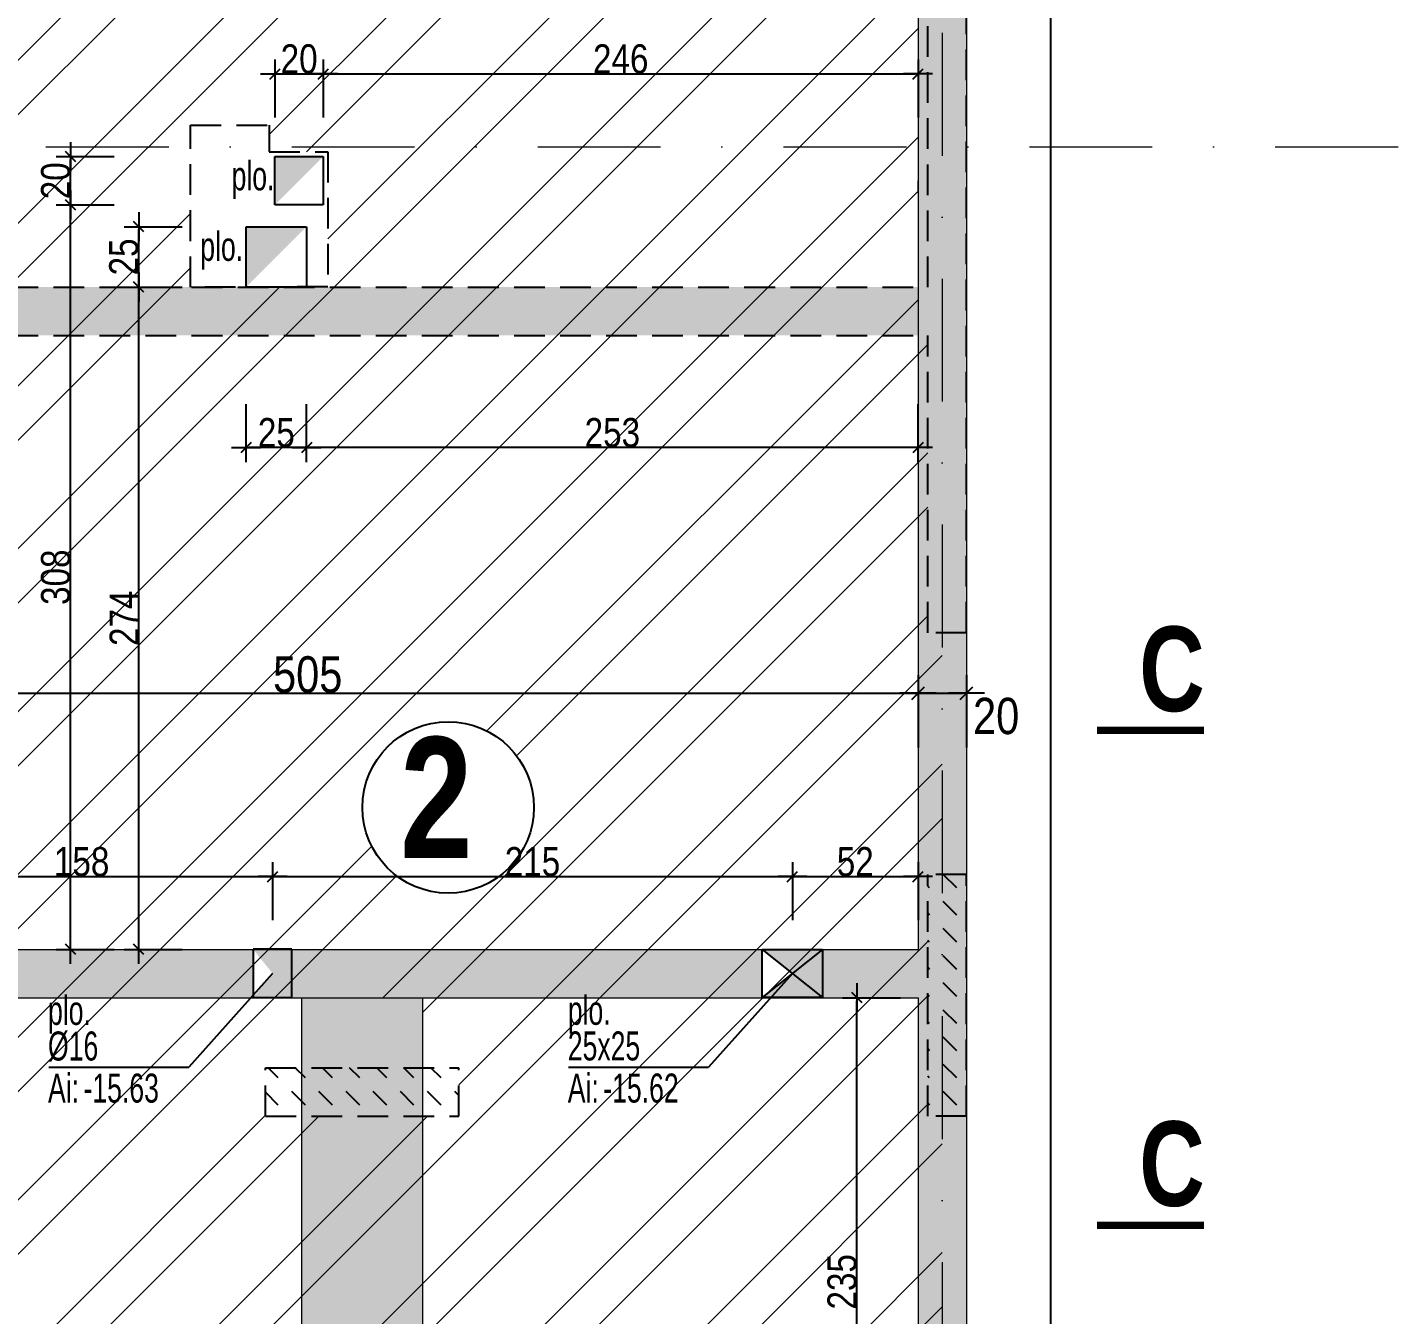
# Model space of a CAD drawing. Header units: centimetres. Extents: x 10803 to 23268, y -4986 to -786.
# Drawn here: x 18045 to 18609, y -3343 to -2810 of the extents above; entities that cross this region are included whole.
import ezdxf
from ezdxf.enums import TextEntityAlignment as Align

# ---------------------------------------------------------------- set-up
doc = ezdxf.new("R2010")
doc.units = ezdxf.units.CM
doc.header["$PDMODE"] = 1
doc.header["$PDSIZE"] = -2
doc.linetypes.add('CACHEX2', pattern=[19.05, 12.7, -6.35])
doc.linetypes.add('TIRETPTX2', pattern=[50.8, 25.4, -12.7, 0, -12.7])
for name, color, linetype in [('01_cote_gen', 4, 'Continuous'), ('01_linteaux', 2, 'Continuous'), ('01_murs_sup', 2, 'CACHEX2'), ('01_poch_BN', 9, 'Continuous'), ('01_poch_murs', 253, 'Continuous'), ('01_resv', 32, 'Continuous'), ('01_texte', 230, 'Continuous'), ('AA_COTES', 2, 'Continuous')]:
    doc.layers.add(name, color=color, linetype=linetype)
doc.layers.add('01_murs_coup', color=5, linetype='Continuous', lineweight=60)
doc.layers.add('01_tram_axes', color=2, linetype='TIRETPTX2', lineweight=9)
doc.styles.add('ARIAL NA', font='ARIALN.TTF')
doc.styles.add('impact', font='impact.ttf')
doc.styles.add('STYLE2', font='ARIALN.TTF')
doc.dimstyles.new('JB50', dxfattribs={"dimscale": 0.1, "dimtxt": 150, "dimasz": 15, "dimexe": 0.1, "dimexo": 0.1, "dimgap": 0.09, "dimtad": 1, "dimdec": 1, "dimdsep": 46, "dimtxsty": 'STYLE2', "dimblk1": 'BOND_G', "dimblk2": 'BOND_D', "dimsah": 1, "dimcen": 1.5, "dimdle": 0.01, "dimse1": 1, "dimse2": 1, "dimclrd": 4, "dimclre": 2, "dimclrt": 6, "dimazin": 2, "dimtfac": 2.333333, "dimtdec": 1, "dimtix": 1, "dimtmove": 2, "dimatfit": 3, "dimldrblk": 'BOND_G', "dimfxl": 1, "dimtolj": 1, "dimtzin": 0, "dimarcsym": 0})
doc.dimstyles.new('JB50res', dxfattribs={"dimscale": 0.1, "dimtxt": 120, "dimasz": 12, "dimexe": 0.1, "dimexo": 0.1, "dimgap": 0.09, "dimtad": 1, "dimdec": 1, "dimdsep": 46, "dimtxsty": 'STYLE2', "dimblk1": 'BOND_G', "dimblk2": 'BOND_D', "dimsah": 1, "dimcen": 1.5, "dimdle": 0.01, "dimse1": 1, "dimse2": 1, "dimclrd": 4, "dimclre": 2, "dimclrt": 6, "dimazin": 2, "dimtfac": 2.333333, "dimtdec": 1, "dimtix": 1, "dimtmove": 2, "dimatfit": 3, "dimldrblk": 'BOND_G', "dimfxl": 1, "dimtolj": 1, "dimtzin": 0, "dimarcsym": 0})
pattern_1 = [(135, (-5244.812, -7128.725), (-11.2253202, 9e-16), [7.9375, -7.9375])]

# ---------------------------------------------------------------- blocks, each defined once
blk = doc.blocks.new('BOND_G')
at = {"layer": 'AA_COTES', "color": 0}
for p, q in [((0, -5), (0, 15)), ((5, 0), (-5, 0)), ((1.77, 1.77), (-1.77, -1.77))]:
    blk.add_line(p, q, dxfattribs=at)
blk = doc.blocks.new('BOND_D')
at = {"layer": 'AA_COTES', "color": 0}
for p, q in [((0, 5), (0, -15)), ((5, 0), (-5, 0)), ((-1.77, -1.77), (1.77, 1.77))]:
    blk.add_line(p, q, dxfattribs=at)
blk = doc.blocks.new('*D1413')
at = {"layer": '01_cote_gen', "color": 4, "lineweight": -2, "transparency": 16777216}
blk.add_line((18644.2, -2713.11), (18644.2, -2858.11), dxfattribs=at)
at = {"layer": 'Defpoints', "color": 0, "lineweight": 0, "transparency": 16777216}
for p in [(18595.64, -2711.61), (18595.64, -2859.61), (18644.2, -2859.61)]:
    blk.add_point(p, dxfattribs=at)
at = {"layer": '01_cote_gen', "color": 4, "lineweight": -2, "transparency": 16777216, "xscale": 1.5, "yscale": 1.5, "zscale": 1.5}
for name, p, rotation in [('BOND_G', (18644.2, -2711.61), 90), ('BOND_D', (18644.2, -2859.61), 270)]:
    blk.add_blockref(name, p, dxfattribs=dict(at, rotation=rotation))
at = {"layer": '01_cote_gen', "color": 6, "lineweight": 0, "transparency": 16777216, "insert": (18636.54, -2785.61), "char_height": 15, "attachment_point": 5, "rotation": 90, "style": 'STYLE2'}
blk.add_mtext('\\A1;148', dxfattribs=at)
blk = doc.blocks.new('*D1414')
at = {"layer": '01_cote_gen', "color": 4, "lineweight": -2, "transparency": 16777216}
blk.add_line((18644.2, -2861.11), (18644.2, -3468.11), dxfattribs=at)
at = {"layer": 'Defpoints', "color": 0, "lineweight": 0, "transparency": 16777216}
for p in [(18545.03, -2859.61), (18545.03, -3469.61), (18644.2, -3469.61)]:
    blk.add_point(p, dxfattribs=at)
at = {"layer": '01_cote_gen', "color": 4, "lineweight": -2, "transparency": 16777216, "xscale": 1.5, "yscale": 1.5, "zscale": 1.5}
for name, p, rotation in [('BOND_G', (18644.2, -2859.61), 90), ('BOND_D', (18644.2, -3469.61), 270)]:
    blk.add_blockref(name, p, dxfattribs=dict(at, rotation=rotation))
at = {"layer": '01_cote_gen', "color": 6, "lineweight": 0, "transparency": 16777216, "insert": (18636.54, -3164.61), "char_height": 15, "attachment_point": 5, "rotation": 90, "style": 'STYLE2'}
blk.add_mtext('\\A1;610', dxfattribs=at)
blk = doc.blocks.new('*D1780')
at = {"layer": '01_cote_gen', "color": 4, "lineweight": -2, "transparency": 16777216}
blk.add_line((17909.93, -3085.61), (18411.93, -3085.61), dxfattribs=at)
at = {"layer": 'Defpoints', "color": 0, "lineweight": 0, "transparency": 16777216}
for p in [(18413.43, -3085.61), (17908.43, -3093.11), (18413.43, -3093.11)]:
    blk.add_point(p, dxfattribs=at)
at = {"layer": '01_cote_gen', "color": 4, "lineweight": -2, "transparency": 16777216, "xscale": 1.5, "yscale": 1.5, "zscale": 1.5, "rotation": 180}
blk.add_blockref('BOND_G', (17908.43, -3085.61), dxfattribs=at)
at = {"layer": '01_cote_gen', "color": 4, "lineweight": -2, "transparency": 16777216, "xscale": 1.5, "yscale": 1.5, "zscale": 1.5}
blk.add_blockref('BOND_D', (18413.43, -3085.61), dxfattribs=at)
at = {"layer": '01_cote_gen', "color": 6, "lineweight": 0, "transparency": 16777216, "insert": (18160.93, -3077.94), "char_height": 15, "attachment_point": 5, "style": 'STYLE2'}
blk.add_mtext('\\A1;505', dxfattribs=at)
blk = doc.blocks.new('*D1781')
at = {"layer": '01_cote_gen', "color": 4, "lineweight": -2, "transparency": 16777216}
blk.add_line((18414.93, -3085.61), (18431.93, -3085.61), dxfattribs=at)
at = {"layer": 'Defpoints', "color": 0, "lineweight": 0, "transparency": 16777216}
for p in [(18433.43, -3085.61), (18413.43, -3131.71), (18433.43, -3131.71)]:
    blk.add_point(p, dxfattribs=at)
at = {"layer": '01_cote_gen', "color": 4, "lineweight": -2, "transparency": 16777216, "xscale": 1.5, "yscale": 1.5, "zscale": 1.5, "rotation": 180}
blk.add_blockref('BOND_G', (18413.43, -3085.61), dxfattribs=at)
at = {"layer": '01_cote_gen', "color": 4, "lineweight": -2, "transparency": 16777216, "xscale": 1.5, "yscale": 1.5, "zscale": 1.5}
blk.add_blockref('BOND_D', (18433.43, -3085.61), dxfattribs=at)
at = {"layer": '01_cote_gen', "color": 6, "lineweight": 0, "transparency": 16777216, "insert": (18445.71, -3095.12), "char_height": 15, "attachment_point": 5, "style": 'STYLE2'}
blk.add_mtext('\\A1;20', dxfattribs=at)
blk = doc.blocks.new('*D1918')
at = {"layer": '01_cote_gen', "color": 4, "lineweight": -2, "transparency": 16777216}
blk.add_line((17848.6, -3734.11), (17848.6, -3213.11), dxfattribs=at)
at = {"layer": 'Defpoints', "color": 0, "lineweight": 0, "transparency": 16777216}
for p in [(17848.6, -3211.61), (18094.29, -3211.61), (17871.1, -3735.61)]:
    blk.add_point(p, dxfattribs=at)
at = {"layer": '01_cote_gen', "color": 4, "lineweight": -2, "transparency": 16777216, "xscale": 1.5, "yscale": 1.5, "zscale": 1.5}
for name, p, rotation in [('BOND_D', (17848.6, -3211.61), 90), ('BOND_G', (17848.6, -3735.61), 270)]:
    blk.add_blockref(name, p, dxfattribs=dict(at, rotation=rotation))
at = {"layer": '01_cote_gen', "color": 6, "lineweight": 0, "transparency": 16777216, "insert": (17840.35, -3496.27), "char_height": 15, "attachment_point": 5, "rotation": 90, "style": 'STYLE2'}
blk.add_mtext('\\A1;524', dxfattribs=at)
blk = doc.blocks.new('*D1920')
at = {"layer": '01_cote_gen', "color": 4, "lineweight": -2, "transparency": 16777216}
blk.add_line((17848.6, -3190.11), (17848.6, -2615.11), dxfattribs=at)
at = {"layer": 'Defpoints', "color": 0, "lineweight": 0, "transparency": 16777216}
for p in [(17848.6, -2613.61), (18198.88, -2613.61), (18013.41, -3191.61)]:
    blk.add_point(p, dxfattribs=at)
at = {"layer": '01_cote_gen', "color": 4, "lineweight": -2, "transparency": 16777216, "xscale": 1.5, "yscale": 1.5, "zscale": 1.5}
for name, p, rotation in [('BOND_D', (17848.6, -2613.61), 90), ('BOND_G', (17848.6, -3191.61), 270)]:
    blk.add_blockref(name, p, dxfattribs=dict(at, rotation=rotation))
at = {"layer": '01_cote_gen', "color": 6, "lineweight": 0, "transparency": 16777216, "insert": (17840.94, -2902.61), "char_height": 15, "attachment_point": 5, "rotation": 90, "style": 'STYLE2'}
blk.add_mtext('\\A1;578', dxfattribs=at)
blk = doc.blocks.new('*D1932')
at = {"layer": '01_cote_gen', "color": 4, "lineweight": -2, "transparency": 16777216}
blk.add_line((18613.12, -2095.11), (18613.12, -4681.11), dxfattribs=at)
at = {"layer": 'Defpoints', "color": 0, "lineweight": 0, "transparency": 16777216}
for p in [(18608.73, -2093.61), (18503.63, -4682.61), (18613.12, -4682.61)]:
    blk.add_point(p, dxfattribs=at)
at = {"layer": '01_cote_gen', "color": 4, "lineweight": -2, "transparency": 16777216, "xscale": 1.5, "yscale": 1.5, "zscale": 1.5}
for name, p, rotation in [('BOND_G', (18613.12, -2093.61), 90), ('BOND_D', (18613.12, -4682.61), 270)]:
    blk.add_blockref(name, p, dxfattribs=dict(at, rotation=rotation))
at = {"layer": '01_cote_gen', "color": 6, "lineweight": 0, "transparency": 16777216, "insert": (18605.45, -3388.11), "char_height": 15, "attachment_point": 5, "rotation": 90, "style": 'STYLE2'}
blk.add_mtext('\\A1;2589', dxfattribs=at)
blk = doc.blocks.new('*D2130')
at = {"layer": '01_resv', "color": 4, "lineweight": -2, "transparency": 16777216}
blk.add_line((18388.13, -3445.42), (18388.13, -3212.81), dxfattribs=at)
at = {"layer": 'Defpoints', "color": 0, "lineweight": 0, "transparency": 16777216}
for p in [(18388.13, -3211.61), (18399.21, -3211.61), (18423.43, -3446.62)]:
    blk.add_point(p, dxfattribs=at)
at = {"layer": '01_resv', "color": 4, "lineweight": -2, "transparency": 16777216, "xscale": 1.2, "yscale": 1.2, "zscale": 1.2}
for name, p, rotation in [('BOND_D', (18388.13, -3211.61), 90), ('BOND_G', (18388.13, -3446.62), 270)]:
    blk.add_blockref(name, p, dxfattribs=dict(at, rotation=rotation))
at = {"layer": '01_resv', "color": 6, "lineweight": 0, "transparency": 16777216, "insert": (18382, -3329.11), "char_height": 12, "attachment_point": 5, "rotation": 90, "style": 'STYLE2'}
blk.add_mtext('\\A1;235', dxfattribs=at)
blk = doc.blocks.new('*D2131')
at = {"layer": '01_resv', "color": 4, "lineweight": -2, "transparency": 16777216}
blk.add_line((17989.63, -3161.48), (18145.22, -3161.48), dxfattribs=at)
at = {"layer": 'Defpoints', "color": 0, "lineweight": 0, "transparency": 16777216}
for p in [(18146.42, -3161.48), (17988.43, -3179.32), (18146.42, -3201.59)]:
    blk.add_point(p, dxfattribs=at)
at = {"layer": '01_resv', "color": 4, "lineweight": -2, "transparency": 16777216, "xscale": 1.2, "yscale": 1.2, "zscale": 1.2, "rotation": 180}
blk.add_blockref('BOND_G', (17988.43, -3161.48), dxfattribs=at)
at = {"layer": '01_resv', "color": 4, "lineweight": -2, "transparency": 16777216, "xscale": 1.2, "yscale": 1.2, "zscale": 1.2}
blk.add_blockref('BOND_D', (18146.42, -3161.48), dxfattribs=at)
at = {"layer": '01_resv', "color": 6, "lineweight": 0, "transparency": 16777216, "insert": (18067.42, -3155.35), "char_height": 12, "attachment_point": 5, "style": 'STYLE2'}
blk.add_mtext('\\A1;158', dxfattribs=at)
blk = doc.blocks.new('*D1653')
at = {"layer": '01_resv', "color": 4, "lineweight": -2, "transparency": 16777216}
blk.add_line((18147.62, -3161.48), (18360.22, -3161.48), dxfattribs=at)
at = {"layer": 'Defpoints', "color": 0, "lineweight": 0, "transparency": 16777216}
for p in [(18361.42, -3161.48), (18146.42, -3167.48), (18361.42, -3201.56)]:
    blk.add_point(p, dxfattribs=at)
at = {"layer": '01_resv', "color": 4, "lineweight": -2, "transparency": 16777216, "xscale": 1.2, "yscale": 1.2, "zscale": 1.2, "rotation": 180}
blk.add_blockref('BOND_G', (18146.42, -3161.48), dxfattribs=at)
at = {"layer": '01_resv', "color": 4, "lineweight": -2, "transparency": 16777216, "xscale": 1.2, "yscale": 1.2, "zscale": 1.2}
blk.add_blockref('BOND_D', (18361.42, -3161.48), dxfattribs=at)
at = {"layer": '01_resv', "color": 6, "lineweight": 0, "transparency": 16777216, "insert": (18253.92, -3155.35), "char_height": 12, "attachment_point": 5, "style": 'STYLE2'}
blk.add_mtext('\\A1;215', dxfattribs=at)
blk = doc.blocks.new('*D2132')
at = {"layer": '01_resv', "color": 4, "lineweight": -2, "transparency": 16777216}
blk.add_line((18362.62, -3161.48), (18412.23, -3161.48), dxfattribs=at)
at = {"layer": 'Defpoints', "color": 0, "lineweight": 0, "transparency": 16777216}
for p in [(18413.43, -3161.48), (18361.42, -3167.48), (18413.43, -3167.48)]:
    blk.add_point(p, dxfattribs=at)
at = {"layer": '01_resv', "color": 4, "lineweight": -2, "transparency": 16777216, "xscale": 1.2, "yscale": 1.2, "zscale": 1.2, "rotation": 180}
blk.add_blockref('BOND_G', (18361.42, -3161.48), dxfattribs=at)
at = {"layer": '01_resv', "color": 4, "lineweight": -2, "transparency": 16777216, "xscale": 1.2, "yscale": 1.2, "zscale": 1.2}
blk.add_blockref('BOND_D', (18413.43, -3161.48), dxfattribs=at)
at = {"layer": '01_resv', "color": 6, "lineweight": 0, "transparency": 16777216, "insert": (18387.43, -3155.35), "char_height": 12, "attachment_point": 5, "style": 'STYLE2'}
blk.add_mtext('\\A1;52', dxfattribs=at)
blk = doc.blocks.new('*D1654')
at = {"layer": '01_resv', "color": 4, "lineweight": -2, "transparency": 16777216}
blk.add_line((18412.23, -2983.99), (18161.66, -2983.99), dxfattribs=at)
at = {"layer": 'Defpoints', "color": 0, "lineweight": 0, "transparency": 16777216}
for p in [(18413.43, -2924.68), (18160.46, -2927.19), (18160.46, -2983.99)]:
    blk.add_point(p, dxfattribs=at)
at = {"layer": '01_resv', "color": 4, "lineweight": -2, "transparency": 16777216, "xscale": 1.2, "yscale": 1.2, "zscale": 1.2, "rotation": 180}
blk.add_blockref('BOND_D', (18160.46, -2983.99), dxfattribs=at)
at = {"layer": '01_resv', "color": 4, "lineweight": -2, "transparency": 16777216, "xscale": 1.2, "yscale": 1.2, "zscale": 1.2}
blk.add_blockref('BOND_G', (18413.43, -2983.99), dxfattribs=at)
at = {"layer": '01_resv', "color": 6, "lineweight": 0, "transparency": 16777216, "insert": (18286.95, -2977.85), "char_height": 12, "attachment_point": 5, "style": 'STYLE2'}
blk.add_mtext('\\A1;253', dxfattribs=at)
blk = doc.blocks.new('*D1655')
at = {"layer": '01_resv', "color": 4, "lineweight": -2, "transparency": 16777216}
blk.add_line((18159.26, -2983.99), (18136.65, -2983.99), dxfattribs=at)
at = {"layer": 'Defpoints', "color": 0, "lineweight": 0, "transparency": 16777216}
for p in [(18135.45, -2927.2), (18160.46, -2927.19), (18135.45, -2983.99)]:
    blk.add_point(p, dxfattribs=at)
at = {"layer": '01_resv', "color": 4, "lineweight": -2, "transparency": 16777216, "xscale": 1.2, "yscale": 1.2, "zscale": 1.2, "rotation": 180}
blk.add_blockref('BOND_D', (18135.45, -2983.99), dxfattribs=at)
at = {"layer": '01_resv', "color": 4, "lineweight": -2, "transparency": 16777216, "xscale": 1.2, "yscale": 1.2, "zscale": 1.2}
blk.add_blockref('BOND_G', (18160.46, -2983.99), dxfattribs=at)
at = {"layer": '01_resv', "color": 6, "lineweight": 0, "transparency": 16777216, "insert": (18147.96, -2977.85), "char_height": 12, "attachment_point": 5, "style": 'STYLE2'}
blk.add_mtext('\\A1;25', dxfattribs=at)
blk = doc.blocks.new('*D1656')
at = {"layer": '01_resv', "color": 4, "lineweight": -2, "transparency": 16777216}
blk.add_line((18148.59, -2829.39), (18166.19, -2829.39), dxfattribs=at)
at = {"layer": 'Defpoints', "color": 0, "lineweight": 0, "transparency": 16777216}
for p in [(18167.39, -2829.39), (18147.39, -2863.61), (18167.39, -2863.61)]:
    blk.add_point(p, dxfattribs=at)
at = {"layer": '01_resv', "color": 4, "lineweight": -2, "transparency": 16777216, "xscale": 1.2, "yscale": 1.2, "zscale": 1.2, "rotation": 180}
blk.add_blockref('BOND_G', (18147.39, -2829.39), dxfattribs=at)
at = {"layer": '01_resv', "color": 4, "lineweight": -2, "transparency": 16777216, "xscale": 1.2, "yscale": 1.2, "zscale": 1.2}
blk.add_blockref('BOND_D', (18167.39, -2829.39), dxfattribs=at)
at = {"layer": '01_resv', "color": 6, "lineweight": 0, "transparency": 16777216, "insert": (18157.39, -2823.25), "char_height": 12, "attachment_point": 5, "style": 'STYLE2'}
blk.add_mtext('\\A1;20', dxfattribs=at)
blk = doc.blocks.new('*D2133')
at = {"layer": '01_resv', "color": 4, "lineweight": -2, "transparency": 16777216}
blk.add_line((18168.59, -2829.39), (18412.23, -2829.39), dxfattribs=at)
at = {"layer": 'Defpoints', "color": 0, "lineweight": 0, "transparency": 16777216}
for p in [(18413.43, -2829.39), (18167.39, -2838.61), (18413.43, -2852.89)]:
    blk.add_point(p, dxfattribs=at)
at = {"layer": '01_resv', "color": 4, "lineweight": -2, "transparency": 16777216, "xscale": 1.2, "yscale": 1.2, "zscale": 1.2, "rotation": 180}
blk.add_blockref('BOND_G', (18167.39, -2829.39), dxfattribs=at)
at = {"layer": '01_resv', "color": 4, "lineweight": -2, "transparency": 16777216, "xscale": 1.2, "yscale": 1.2, "zscale": 1.2}
blk.add_blockref('BOND_D', (18413.43, -2829.39), dxfattribs=at)
at = {"layer": '01_resv', "color": 6, "lineweight": 0, "transparency": 16777216, "insert": (18290.41, -2823.25), "char_height": 12, "attachment_point": 5, "style": 'STYLE2'}
blk.add_mtext('\\A1;246', dxfattribs=at)
blk = doc.blocks.new('*D2134')
at = {"layer": '01_resv', "color": 4, "lineweight": -2, "transparency": 16777216}
blk.add_line((18091.02, -3190.41), (18091.02, -2918.81), dxfattribs=at)
at = {"layer": 'Defpoints', "color": 0, "lineweight": 0, "transparency": 16777216}
for p in [(18091.02, -2917.61), (18160.47, -2917.61), (18117.36, -3191.61)]:
    blk.add_point(p, dxfattribs=at)
at = {"layer": '01_resv', "color": 4, "lineweight": -2, "transparency": 16777216, "xscale": 1.2, "yscale": 1.2, "zscale": 1.2}
for name, p, rotation in [('BOND_D', (18091.02, -2917.61), 90), ('BOND_G', (18091.02, -3191.61), 270)]:
    blk.add_blockref(name, p, dxfattribs=dict(at, rotation=rotation))
at = {"layer": '01_resv', "color": 6, "lineweight": 0, "transparency": 16777216, "insert": (18084.98, -3054.61), "char_height": 12, "attachment_point": 5, "rotation": 90, "style": 'STYLE2'}
blk.add_mtext('\\A1;274', dxfattribs=at)
blk = doc.blocks.new('*D2135')
at = {"layer": '01_resv', "color": 4, "lineweight": -2, "transparency": 16777216}
blk.add_line((18091.02, -2916.41), (18091.02, -2893.83), dxfattribs=at)
at = {"layer": 'Defpoints', "color": 0, "lineweight": 0, "transparency": 16777216}
for p in [(18091.02, -2892.63), (18160.47, -2892.63), (18160.47, -2917.61)]:
    blk.add_point(p, dxfattribs=at)
at = {"layer": '01_resv', "color": 4, "lineweight": -2, "transparency": 16777216, "xscale": 1.2, "yscale": 1.2, "zscale": 1.2}
for name, p, rotation in [('BOND_D', (18091.02, -2892.63), 90), ('BOND_G', (18091.02, -2917.61), 270)]:
    blk.add_blockref(name, p, dxfattribs=dict(at, rotation=rotation))
at = {"layer": '01_resv', "color": 6, "lineweight": 0, "transparency": 16777216, "insert": (18084.88, -2905.12), "char_height": 12, "attachment_point": 5, "rotation": 90, "style": 'STYLE2'}
blk.add_mtext('\\A1;25', dxfattribs=at)
blk = doc.blocks.new('*D2136')
at = {"layer": '01_resv', "color": 4, "lineweight": -2, "transparency": 16777216}
blk.add_line((18062.84, -3190.41), (18062.84, -2884.81), dxfattribs=at)
at = {"layer": 'Defpoints', "color": 0, "lineweight": 0, "transparency": 16777216}
for p in [(18062.84, -2883.61), (18167.39, -2883.61), (18120.42, -3191.61)]:
    blk.add_point(p, dxfattribs=at)
at = {"layer": '01_resv', "color": 4, "lineweight": -2, "transparency": 16777216, "xscale": 1.2, "yscale": 1.2, "zscale": 1.2}
for name, p, rotation in [('BOND_D', (18062.84, -2883.61), 90), ('BOND_G', (18062.84, -3191.61), 270)]:
    blk.add_blockref(name, p, dxfattribs=dict(at, rotation=rotation))
at = {"layer": '01_resv', "color": 6, "lineweight": 0, "transparency": 16777216, "insert": (18056.7, -3037.61), "char_height": 12, "attachment_point": 5, "rotation": 90, "style": 'STYLE2'}
blk.add_mtext('\\A1;308', dxfattribs=at)
blk = doc.blocks.new('*D1657')
at = {"layer": '01_resv', "color": 4, "lineweight": -2, "transparency": 16777216}
blk.add_line((18062.84, -2882.41), (18062.84, -2864.81), dxfattribs=at)
at = {"layer": 'Defpoints', "color": 0, "lineweight": 0, "transparency": 16777216}
for p in [(18062.84, -2863.61), (18157.39, -2863.61), (18080.84, -2883.61)]:
    blk.add_point(p, dxfattribs=at)
at = {"layer": '01_resv', "color": 4, "lineweight": -2, "transparency": 16777216, "xscale": 1.2, "yscale": 1.2, "zscale": 1.2}
for name, p, rotation in [('BOND_D', (18062.84, -2863.61), 90), ('BOND_G', (18062.84, -2883.61), 270)]:
    blk.add_blockref(name, p, dxfattribs=dict(at, rotation=rotation))
at = {"layer": '01_resv', "color": 6, "lineweight": 0, "transparency": 16777216, "insert": (18056.7, -2873.61), "char_height": 12, "attachment_point": 5, "rotation": 90, "style": 'STYLE2'}
blk.add_mtext('\\A1;20', dxfattribs=at)

msp = doc.modelspace()

# ---------------------------------------------------------------- hatches: boundary and pattern name
at = {"layer": '01_linteaux', "lineweight": 0}
h = msp.add_hatch(dxfattribs=at)
h.set_pattern_fill('DASH', color=256, scale=2.5, angle=135)
h.set_pattern_definition(pattern_1)
h.paths.add_polyline_path([(18433.43, -2093.61), (18256.58, -2093.61), (18256.58, -2109.61), (18417.43, -2109.61), (18417.43, -2258.53), (18433.43, -2258.53)], flags=17)
h.paths.add_polyline_path([(18433.43, -2358.53), (18417.43, -2358.53), (18417.43, -2458.53), (18433.43, -2458.53)], flags=17)
h.paths.add_polyline_path([(18433.43, -2558.53), (18417.43, -2558.53), (18417.43, -2917.61), (17922.43, -2917.61), (17922.43, -2419.41), (17904.43, -2421.38), (17904.43, -2501.61), (17904.43, -2609.61), (17193.47, -2609.61), (17193.47, -2419.61), (17193.47, -2419.61), (17193.47, -2378.61), (17193.47, -2109.61), (17407.93, -2109.61), (17407.93, -2093.61), (16285.47, -2093.61), (16285.47, -2622.61), (16305.47, -2622.61), (16305.47, -2118.61), (16879.47, -2118.61), (16879.47, -2128.61), (16899.47, -2128.61), (16899.47, -2118.61), (17173.47, -2118.61), (17173.47, -2627.61), (17904.43, -2627.61), (17904.43, -3094.62), (17922.43, -3096.9), (17922.43, -2937.61), (18417.43, -2937.61), (18417.43, -3060.57), (18433.43, -3060.57)])
h.paths.add_polyline_path([(17922.43, -2109.61), (18156.58, -2109.61), (18156.58, -2093.61), (17707.93, -2093.61), (17707.93, -2109.61), (17904.43, -2109.61), (17904.43, -2421.38), (17922.43, -2419.41)], flags=17)
h.paths.add_polyline_path([(17607.93, -2093.61), (17507.93, -2093.61), (17507.93, -2109.61), (17607.93, -2109.61)], flags=17)
at = {"layer": '01_murs_sup'}
h = msp.add_hatch(dxfattribs=at)
h.set_pattern_fill('DASH', color=256, scale=2.5, angle=135)
h.set_pattern_definition(pattern_1)
h.paths.add_polyline_path([(18223.43, -3240.57), (18143.43, -3240.57), (18143.43, -3260.57), (18223.43, -3260.57)])
h.paths.add_polyline_path([(18433.43, -3160.57), (18417.43, -3160.57), (18417.43, -3260.57), (18433.43, -3260.57)])
at = {"layer": '01_poch_BN', "lineweight": 0}
h = msp.add_hatch(color=256, dxfattribs=at)
h.dxf.hatch_style = 1
h.paths.add_polyline_path([(18208.43, -3211.61), (18158.43, -3211.61), (18158.43, -3677.51), (18203.43, -3677.51), (18203.43, -3737.61), (18208.43, -3737.61)])
h.paths.add_polyline_path([(18203.43, -3677.51), (18158.43, -3677.51), (18158.43, -3735.61), (18203.43, -3735.61)], flags=17)
at = {"layer": '01_poch_murs', "lineweight": 0}
h = msp.add_hatch(color=256, dxfattribs=at)
h.dxf.hatch_style = 1
h.paths.add_polyline_path([(18433.43, -1526.59), (17670, -1522.95), (16285.46, -1523.44), (16285.47, -1548.44), (17669.95, -1547.95), (18413.89, -1551.5), (18413.76, -1577.61), (18483.43, -1577.61), (18483.43, -1647.61), (18413.43, -1647.61), (18413.43, -2093.61), (17908.43, -2093.61), (17908.43, -2113.61), (18413.43, -2113.61), (18413.43, -2313.61), (17988.43, -2313.61), (17988.43, -2333.61), (18413.43, -2333.61), (18413.43, -2593.61), (17988.43, -2593.61), (17988.43, -2613.61), (18413.43, -2613.61), (18413.43, -3191.61), (17988.43, -3191.61), (17988.43, -3211.61), (18413.43, -3211.61), (18413.43, -3737.61), (17988.36, -3737.61), (17988.36, -3755.61), (18025.43, -3755.61), (18025.43, -3755.61), (18107.43, -3755.61), (18413.43, -3755.61), (18413.43, -4281.61), (17988.43, -4281.61), (17988.43, -4301.61), (18413.43, -4301.61), (18413.43, -4588.61), (18483.43, -4588.61), (18483.43, -4662.61), (17988.43, -4662.61), (17988.43, -4682.61), (18503.63, -4682.61), (18503.63, -4568.61), (18433.43, -4568.61), (18433.43, -1667.61), (18503.43, -1667.61), (18503.43, -1557.59), (18433.43, -1557.59)])
h = msp.add_hatch(dxfattribs=at)
h.set_pattern_fill('ANSI32', color=256, scale=5)
h.set_pattern_definition([(45, (-17591.5, -7003), (-33.67596, 33.67596), []), (45, (-17569.05, -7003), (-33.67596, 33.67596), [])])
h.paths.add_polyline_path([(17908.43, -3755.61), (17774.03, -3755.61), (17774.03, -4010.61), (17908.43, -4010.61)])
h.paths.add_polyline_path([(17774.03, -3755.61), (17908.43, -3755.61), (17908.43, -3755.61), (17321.48, -3755.61), (17321.48, -3755.61), (17756.03, -3755.61), (17756.03, -4010.61), (17774.03, -4010.61)])
h.paths.add_polyline_path([(17913.43, -3755.61), (17913.43, -4031.61), (17922.43, -4031.61), (17922.43, -4301.61), (18413.43, -4301.61), (18413.43, -4588.61), (18417.43, -4588.61), (18417.43, -4560.67), (18423.43, -4560.67), (18423.43, -4460.57), (18417.43, -4460.57), (18417.43, -4360.57), (18423.43, -4360.57), (18423.43, -4260.57), (18417.43, -4260.57), (18417.43, -3960.57), (18423.43, -3960.57), (18423.43, -3860.57), (18417.43, -3860.57), (18417.43, -3755.61), (18408.65, -3755.61)])
h.paths.add_polyline_path([(18125.43, -4006.42), (18162.43, -4006.42), (18162.43, -4062.47), (18196.43, -4062.47), (18196.43, -4082.47), (18116.43, -4082.47), (18116.43, -4062.47), (18125.43, -4062.47)], flags=16)
h.paths.add_polyline_path([(18413.43, -4301.61), (17988.43, -4301.61), (17988.43, -4658.61), (18413.43, -4658.61), (18413.43, -4588.61)])
h.paths.add_polyline_path([(17904.43, -4299.61), (17321.48, -4299.61), (17321.48, -4642.61), (17904.43, -4642.61)])
h.paths.add_polyline_path([(17904.43, -4239.61), (17321.48, -4239.61), (17321.48, -4299.61), (17904.43, -4299.61)])
h.paths.add_polyline_path([(17644.38, -4279.61), (17561.43, -4279.61), (17561.43, -4259.61), (17644.38, -4259.61)], flags=16)
h.paths.add_polyline_path([(17756.03, -4010.61), (17321.48, -4010.61), (17321.48, -4070.61), (17904.43, -4070.61), (17904.43, -4049.61), (17756.03, -4049.61)])
h.paths.add_polyline_path([(17904.43, -4070.61), (17321.48, -4070.61), (17321.48, -4239.61), (17904.43, -4239.61)])
h.paths.add_polyline_path([(17908.43, -4010.61), (17774.03, -4010.61), (17774.03, -4031.61), (17908.43, -4031.61)], flags=17)
h.paths.add_polyline_path([(17908.43, -4031.61), (17774.03, -4031.61), (17774.03, -4010.61), (17756.03, -4010.61), (17756.03, -4049.61), (17904.43, -4049.61), (17904.43, -4070.61), (17908.43, -4070.61)])
h.paths.add_polyline_path([(17988.43, -4301.61), (17922.43, -4301.61), (17922.43, -4658.61), (17988.43, -4658.61)])
h.paths.add_polyline_path([(18413.43, -3469.61), (18208.43, -3469.61), (18208.43, -3735.61), (18413.43, -3735.61)])
h.paths.add_polyline_path([(18158.43, -3469.61), (17988.43, -3469.61), (17988.43, -3735.61), (18110.43, -3735.61), (18110.43, -3666.61), (18141.48, -3666.61), (18141.48, -3677.51), (18158.43, -3677.51)])
h.paths.add_polyline_path([(18208.43, -3260.57), (18158.43, -3260.57), (18158.43, -3469.61), (18208.43, -3469.61)])
h.paths.add_polyline_path([(18208.43, -3469.61), (18158.43, -3469.61), (18158.43, -3677.51), (18203.43, -3677.51), (18203.43, -3735.61), (18208.43, -3735.61)])
h.paths.add_polyline_path([(18413.43, -3211.61), (18208.43, -3211.61), (18208.43, -3240.57), (18223.43, -3240.57), (18223.43, -3260.57), (18208.43, -3260.57), (18208.43, -3469.61), (18413.43, -3469.61)])
h.paths.add_polyline_path([(18158.43, -3260.57), (18143.43, -3260.57), (18143.43, -3240.57), (18158.43, -3240.57), (18158.43, -3211.61), (17988.43, -3211.61), (17988.43, -3228.08), (17988.43, -3224.74), (17988.43, -3331.61), (17988.43, -3469.61), (18158.43, -3469.61)])
h.paths.add_polyline_path([(18413.43, -2937.61), (17988.43, -2937.61), (17988.43, -3191.61), (18413.43, -3191.61)], flags=17)
edge = h.paths.add_edge_path(flags=16)
edge.add_arc((18219.03, -3132.87), 35.46, 0, 360)
h.paths.add_polyline_path([(18417.43, -3160.57), (18423.43, -3160.57), (18423.43, -3060.57), (18417.43, -3060.57), (18417.43, -2937.61), (18413.43, -2937.61), (18413.43, -3191.61), (17988.43, -3191.61), (17988.43, -3211.61), (18158.43, -3211.61), (18413.43, -3211.61), (18413.43, -3469.61), (18417.43, -3469.61), (18417.43, -3360.57), (18423.43, -3360.57), (18423.43, -3260.57), (18417.43, -3260.57)])
h.paths.add_polyline_path([(18413.43, -2917.61), (17988.43, -2917.61), (17988.43, -2937.61), (18413.43, -2937.61)])
h.paths.add_polyline_path([(18413.43, -2859.61), (18145.03, -2859.61), (18145.03, -2861.61), (18169.23, -2861.61), (18169.23, -2917.61), (18413.43, -2917.61)])
h.paths.add_polyline_path([(18112.43, -2859.61), (17988.43, -2859.61), (17988.43, -2917.61), (18112.43, -2917.61)])
h.paths.add_polyline_path([(18413.43, -2711.61), (17988.43, -2711.61), (17988.43, -2859.61), (18112.43, -2859.61), (18112.43, -2850.61), (18145.03, -2850.61), (18145.03, -2859.61), (18413.43, -2859.61)])
h.paths.add_polyline_path([(18413.43, -2613.61), (17988.43, -2613.61), (17988.43, -2711.61), (18413.43, -2711.61)])
h.paths.add_polyline_path([(18147.03, -2664.71), (18061.03, -2664.71), (18061.03, -2622.71), (18147.03, -2622.71)], flags=16)
h.paths.add_polyline_path([(18417.43, -2558.53), (18423.43, -2558.53), (18423.43, -2458.53), (18417.43, -2458.53), (18417.43, -2358.53), (18423.43, -2358.53), (18423.43, -2258.53), (18417.43, -2258.53), (18417.43, -2109.61), (18256.58, -2109.61), (18256.58, -2101.61), (18156.58, -2101.61), (18156.58, -2109.61), (17922.43, -2109.61), (17922.43, -2113.61), (18413.43, -2113.61), (18413.43, -2313.61), (17988.43, -2313.61), (17988.43, -2333.61), (18413.43, -2333.61), (18413.43, -2593.61), (17988.43, -2593.61), (17988.43, -2613.61), (17988.43, -2613.61), (18413.43, -2613.61), (18413.43, -2711.61), (18417.43, -2711.61)])
h.paths.add_polyline_path([(18413.43, -2333.61), (18208.43, -2333.61), (18208.43, -2429.49), (18223.43, -2429.49), (18223.43, -2449.49), (18208.43, -2449.49), (18208.43, -2593.61), (18413.43, -2593.61)], flags=17)
h.paths.add_polyline_path([(18208.43, -2449.49), (18158.43, -2449.49), (18158.43, -2593.61), (18208.43, -2593.61)], flags=17)
h.paths.add_polyline_path([(18158.43, -2449.49), (18143.43, -2449.49), (18143.43, -2429.49), (18158.43, -2429.49), (18158.43, -2333.61), (17988.43, -2333.61), (17988.43, -2412.18), (17988.43, -2410.1), (17988.43, -2519.49), (17988.43, -2593.61), (18158.43, -2593.61)], flags=17)
h.paths.add_polyline_path([(18413.43, -2113.61), (17928.43, -2113.61), (17928.43, -2216.81), (17928.43, -2313.61), (18413.43, -2313.61)], flags=17)
h.paths.add_polyline_path([(17988.43, -2711.61), (17922.43, -2711.61), (17922.43, -2859.61), (17988.43, -2859.61)])
h.paths.add_polyline_path([(17988.43, -2613.61), (17922.43, -2613.61), (17922.43, -2711.61), (17988.43, -2711.61)])
h.paths.add_polyline_path([(17988.43, -2859.61), (17922.43, -2859.61), (17922.43, -2917.61), (17988.43, -2917.61)])
h.paths.add_polyline_path([(17988.43, -2937.61), (17922.43, -2937.61), (17922.43, -3191.61), (17988.43, -3191.61)])
h.paths.add_polyline_path([(17988.43, -3331.61), (17932.43, -3331.61), (17932.43, -3234.54), (17988.43, -3228.08), (17988.43, -3211.61), (17922.43, -3211.61), (17922.43, -3469.61), (17988.43, -3469.61)])
edge = h.paths.add_edge_path(flags=17)
edge.add_spline(control_points=[(17984.86, -3279.18), (17979.85, -3274.17), (17977.36, -3266.65)], knot_values=[0.5, 0.5, 0.5, 0.735705, 0.735705, 0.735705], degree=2, periodic=0)
edge.add_line((17977.36, -3266.65), (17932.43, -3289.11))
edge.add_line((17932.43, -3289.11), (17932.43, -3331.61))
edge.add_line((17932.43, -3331.61), (17984.86, -3279.18))
edge = h.paths.add_edge_path(flags=17)
edge.add_line((17974.93, -3246.61), (17932.43, -3246.61))
edge.add_line((17932.43, -3246.61), (17932.43, -3289.11))
edge.add_line((17932.43, -3289.11), (17977.36, -3266.65))
edge.add_spline(control_points=[(17977.36, -3266.65), (17974.56, -3258.21), (17974.93, -3246.61)], knot_values=[0.735705, 0.735705, 0.735705, 1, 1, 1], degree=2, periodic=0)
edge = h.paths.add_edge_path(flags=17)
edge.add_line((17974.93, -3229.64), (17932.43, -3234.54))
edge.add_line((17932.43, -3234.54), (17932.43, -3246.61))
edge.add_line((17932.43, -3246.61), (17974.93, -3246.61))
edge.add_spline(control_points=[(17974.93, -3246.61), (17974.93, -3238.13), (17974.93, -3229.64)], knot_values=[1, 1, 1, 1.101017, 1.101017, 1.101017], degree=2, periodic=0)
edge = h.paths.add_edge_path(flags=17)
edge.add_spline(control_points=[(17988.43, -3282.2), (17986.51, -3280.83), (17984.86, -3279.18)], knot_values=[0.422463, 0.422463, 0.422463, 0.5, 0.5, 0.5], degree=2, periodic=0)
edge.add_line((17984.73, -3279.31), (17932.43, -3331.61))
edge.add_line((17932.43, -3331.61), (17974.93, -3331.61))
edge.add_line((17974.93, -3331.61), (17988.43, -3304.61))
edge.add_line((17988.43, -3304.61), (17988.43, -3282.2))
h.paths.add_polyline_path([(17988.43, -3469.61), (17922.43, -3469.61), (17922.43, -3735.61), (17936.66, -3735.61), (17988.43, -3735.61)])
h.paths.add_polyline_path([(17904.43, -2173.61), (17313.37, -2173.61), (17313.37, -2609.61), (17904.43, -2609.61), (17904.43, -2501.61), (17904.43, -2421.39), (17904.43, -2421.38)])
h.paths.add_polyline_path([(17904.43, -2109.61), (17707.93, -2109.61), (17707.93, -2101.61), (17607.93, -2101.61), (17607.93, -2109.61), (17507.93, -2109.61), (17507.93, -2101.61), (17407.93, -2101.61), (17407.93, -2109.61), (17313.37, -2109.61), (17313.37, -2173.61), (17904.43, -2173.61)])
h.paths.add_polyline_path([(17313.37, -2109.61), (17193.47, -2109.61), (17193.47, -2173.61), (17313.37, -2173.61)])
h.paths.add_polyline_path([(17313.37, -2173.61), (17193.47, -2173.61), (17193.47, -2378.61), (17244.47, -2378.61), (17244.47, -2419.61), (17193.47, -2419.61), (17193.47, -2609.61), (17313.37, -2609.61)])
h.paths.add_polyline_path([(17987.38, -2646.42), (18047.74, -2646.42), (18047.74, -2608.2), (17987.38, -2608.2)], flags=16)
h.paths.add_polyline_path([(17991.21, -2366.42), (18047.74, -2366.42), (18047.74, -2328.2), (17991.21, -2328.2)], flags=17)
h.paths.add_polyline_path([(18157.45, -2563.86), (18157.45, -2495.05), (18134.48, -2495.05), (18134.48, -2563.86)], flags=16)
h.paths.add_polyline_path([(18161.45, -2597.34), (18161.45, -2555.53), (18122.46, -2555.53), (18122.46, -2597.34)], flags=16)
h.paths.add_polyline_path([(17931.25, -3246.38), (17936.74, -3246.38), (17936.74, -3239.32), (17931.25, -3239.32)], flags=16)
h.paths.add_polyline_path([(17931.25, -3279.64), (17936.97, -3279.64), (17936.97, -3272.58), (17931.25, -3272.58)], flags=16)
h.paths.add_polyline_path([(17931.25, -3317.42), (17936.74, -3317.42), (17936.74, -3310.37), (17931.25, -3310.37)], flags=16)
h.paths.add_polyline_path([(17963.75, -3331.38), (17969.24, -3331.38), (17969.24, -3324.32), (17963.75, -3324.32)], flags=16)
h.paths.add_polyline_path([(17907.45, -2564.54), (17907.45, -2495.73), (17884.48, -2495.73), (17884.48, -2564.54)])
h.paths.add_polyline_path([(17911.42, -2606.01), (17911.42, -2560.25), (17872.49, -2560.25), (17872.49, -2606.01)])
h.paths.add_polyline_path([(17192.14, -2526.58), (17218.75, -2526.58), (17218.75, -2495.35), (17192.14, -2495.35)])

# ---------------------------------------------------------------- linework, layer by layer
at = {"layer": '01_linteaux', "lineweight": 0}
for p, q in [((18158.43, -3211.61), (18158.43, -3737.61)), ((18208.43, -3211.61), (18208.43, -3737.61))]:
    msp.add_line(p, q, dxfattribs=at)
at = {"layer": '01_murs_coup', "lineweight": 18}
for p, q in [((18433.43, -1667.61), (18433.43, -4572.61)), ((17908.43, -3191.61), (18413.43, -3191.61)), ((17908.43, -3211.61), (18413.43, -3211.61))]:
    msp.add_line(p, q, dxfattribs=at)
at = {"layer": '01_murs_coup', "lineweight": 5}
for p, q in [((18413.43, -2613.61), (18413.43, -3191.61)), ((18413.43, -2878.61), (18413.43, -2873.61)), ((18413.43, -3211.61), (18413.43, -3737.61))]:
    msp.add_line(p, q, dxfattribs=at)
at = {"layer": '01_murs_sup'}
for p, q in [((18417.43, -2917.61), (18417.43, -2558.53)), ((18433.43, -3060.57), (18433.43, -2558.53)), ((17922.43, -2917.61), (18417.43, -2917.61)), ((17922.43, -2937.61), (18417.43, -2937.61)), ((18417.43, -3060.57), (18417.43, -2937.61)), ((18433.43, -3060.57), (18417.43, -3060.57)), ((18417.43, -3260.57), (18417.43, -3160.57)), ((18417.43, -3260.57), (18417.43, -3160.57)), ((18433.43, -3160.57), (18417.43, -3160.57)), ((18433.43, -3260.57), (18433.43, -3160.57)), ((18433.43, -3260.57), (18433.43, -3160.57)), ((18143.43, -3240.57), (18223.43, -3240.57)), ((18143.43, -3240.57), (18223.43, -3240.57)), ((18143.43, -3260.57), (18143.43, -3240.57)), ((18223.43, -3260.57), (18223.43, -3240.57)), ((18143.43, -3260.57), (18223.43, -3260.57)), ((18143.43, -3260.57), (18223.43, -3260.57)), ((18433.43, -3260.57), (18417.43, -3260.57))]:
    msp.add_line(p, q, dxfattribs=at)
at = {"layer": '01_resv', "linetype": 'CACHEX2'}
for p, q in [((18112.43, -2850.61), (18145.03, -2850.61)), ((18112.43, -2917.58), (18112.43, -2850.61)), ((18145.03, -2850.61), (18145.03, -2861.61)), ((18145.03, -2861.61), (18169.23, -2861.61)), ((18169.23, -2861.61), (18169.23, -2917.55)), ((18169.23, -2917.55), (18112.43, -2917.58))]:
    msp.add_line(p, q, dxfattribs=at)
at = {"layer": '01_resv', "ltscale": 25}
for p, q in [((18147.39, -2883.61), (18147.39, -2863.61)), ((18147.39, -2863.61), (18167.39, -2863.61)), ((18147.39, -2883.61), (18147.39, -2863.61)), ((18167.39, -2863.61), (18167.39, -2883.61)), ((18167.39, -2883.61), (18147.39, -2883.61)), ((18135.45, -2917.63), (18135.45, -2892.63)), ((18135.45, -2892.63), (18160.45, -2892.63)), ((18135.45, -2917.61), (18135.45, -2892.63)), ((18160.45, -2892.63), (18160.47, -2917.61)), ((18160.47, -2917.61), (18135.45, -2917.61)), ((18147.95, -2917.63), (18135.45, -2917.63)), ((18154.42, -3191.46), (18138.42, -3191.46)), ((18138.42, -3191.46), (18138.42, -3211.46)), ((18138.42, -3191.46), (18154.42, -3191.46)), ((18154.42, -3211.56), (18154.42, -3191.46)), ((18348.92, -3211.51), (18348.92, -3191.61)), ((18348.92, -3191.61), (18373.92, -3191.61)), ((18373.92, -3191.61), (18348.92, -3211.51)), ((18348.92, -3211.51), (18348.92, -3191.61)), ((18348.92, -3191.61), (18373.92, -3211.51)), ((18373.92, -3191.61), (18373.92, -3211.51)), ((18138.42, -3211.46), (18154.42, -3211.56)), ((18373.92, -3211.51), (18348.92, -3211.51))]:
    msp.add_line(p, q, dxfattribs=at)
at = {"layer": '01_resv', "lineweight": 0}
for points in [[(18147.39, -2883.61), (18147.39, -2863.61), (18167.39, -2863.61)], [(18135.45, -2917.63), (18135.45, -2892.63), (18160.45, -2892.63)], [(18138.42, -3191.61), (18138.42, -3211.46), (18154.42, -3211.56), (18154.42, -3191.61)], [(18348.92, -3191.61), (18348.92, -3211.51), (18373.92, -3211.51), (18373.92, -3191.61)]]:
    msp.add_solid(points, dxfattribs=at)
at = {"layer": '01_texte'}
for p, q in [((18468.31, -4558.32), (18468.31, -2105.53)), ((18146.42, -3201.59), (18111.7, -3240.3)), ((18361.42, -3201.56), (18326.7, -3240.27)), ((18053.8, -3240.3), (18111.7, -3240.3)), ((18268.8, -3240.27), (18326.7, -3240.27))]:
    msp.add_line(p, q, dxfattribs=at)
at = {"layer": '01_texte', "const_width": 3}
for points in [[(18531.66, -3100.98), (18487.41, -3100.98)], [(18531.66, -3305.7), (18487.41, -3305.7)]]:
    msp.add_lwpolyline(points, dxfattribs=at)
at = {"layer": '01_texte'}
msp.add_circle((18219.03, -3132.87), 35.46, dxfattribs=at)
at = {"layer": '01_tram_axes', "ltscale": 2}
for p, q in [((18423.43, -1286.96), (18423.43, -4871.07)), ((11035.37, -2859.61), (18676.4, -2859.61))]:
    msp.add_line(p, q, dxfattribs=at)

# ---------------------------------------------------------------- texts
at = {"layer": '01_texte', "style": 'ARIAL NA', "width": 0.8}
for s, p in [('plo.', (18129.45, -2877.55)), ('plo.', (18116.49, -2906.75)), ('plo.', (18053.51, -3222.83)), ('plo.', (18268.52, -3222.8)), ('%%C16', (18053.51, -3237.57)), ('25x25', (18268.52, -3237.54)), ('Ai:', (18053.51, -3254.98)), ('-15.63', (18068.2, -3254.98)), ('Ai:', (18268.52, -3254.96)), ('-15.62', (18283.2, -3254.96))]:
    msp.add_text(s, height=12, dxfattribs=at).set_placement(p)
at = {"layer": '01_texte', "style": 'impact'}
for p in [(18518.43, -3103.53), (18518.43, -3308.24)]:
    msp.add_text('C', height=35, rotation=0, dxfattribs=at).set_placement(p, align=Align.BOTTOM_CENTER)
msp.add_text('2', height=50, dxfattribs=at).set_placement((18229.04, -3168.81), align=Align.BOTTOM_RIGHT)

# ---------------------------------------------------------------- dimensions: what is measured, and where the dimension line sits
at = {"layer": '01_cote_gen', "lineweight": 0}
for base, p1, p2, picture, middle in [((18613.12, -4682.61), (18608.73, -2093.61), (18503.63, -4682.61), '*D1932', (18605.45, -3388.11)), ((17848.6, -2613.61), (18013.41, -3191.61), (18198.88, -2613.61), '*D1920', (17840.94, -2902.61)), ((18644.2, -2859.61), (18595.64, -2711.61), (18595.64, -2859.61), '*D1413', (18636.54, -2785.61)), ((18644.2, -3469.61), (18545.03, -2859.61), (18545.03, -3469.61), '*D1414', (18636.54, -3164.61))]:
    dim = msp.add_linear_dim(base=base, p1=p1, p2=p2, angle=90, dimstyle='JB50', dxfattribs=at)
    dim.commit()
    dim.dimension.update_dxf_attribs({"geometry": picture, "text_midpoint": middle})
dim = msp.add_linear_dim(base=(18413.43, -3085.61), p1=(17908.43, -3093.11), p2=(18413.43, -3093.11), dimstyle='JB50', dxfattribs=at)
dim.commit()
dim.dimension.update_dxf_attribs({"geometry": '*D1780', "text_midpoint": (18160.93, -3077.94)})
dim = msp.add_linear_dim(base=(18433.43, -3085.61), p1=(18413.43, -3131.71), p2=(18433.43, -3131.71), dimstyle='JB50', dxfattribs=at)
dim.commit()
dim.dimension.update_dxf_attribs({"geometry": '*D1781', "text_midpoint": (18445.71, -3095.12), "dimtype": 160})
dim = msp.add_linear_dim(base=(17848.6, -3211.61), p1=(17871.1, -3735.61), p2=(18094.29, -3211.61), angle=90, dimstyle='JB50', dxfattribs=at)
dim.commit()
dim.dimension.update_dxf_attribs({"geometry": '*D1918', "text_midpoint": (17840.35, -3496.27), "dimtype": 160})
at = {"layer": '01_resv', "lineweight": 0}
for base, p1, p2, picture, middle in [((18167.39, -2829.39), (18147.39, -2863.61), (18167.39, -2863.61), '*D1656', (18157.39, -2823.25)), ((18413.43, -2829.39), (18167.39, -2838.61), (18413.43, -2852.89), '*D2133', (18290.41, -2823.25)), ((18160.46, -2983.99), (18413.43, -2924.68), (18160.46, -2927.19), '*D1654', (18286.95, -2977.85)), ((18135.45, -2983.99), (18160.46, -2927.19), (18135.45, -2927.2), '*D1655', (18147.96, -2977.85)), ((18146.42, -3161.48), (17988.43, -3179.32), (18146.42, -3201.59), '*D2131', (18067.42, -3155.35)), ((18361.42, -3161.48), (18146.42, -3167.48), (18361.42, -3201.56), '*D1653', (18253.92, -3155.35)), ((18413.43, -3161.48), (18361.42, -3167.48), (18413.43, -3167.48), '*D2132', (18387.43, -3155.35))]:
    dim = msp.add_linear_dim(base=base, p1=p1, p2=p2, dimstyle='JB50res', dxfattribs=at)
    dim.commit()
    dim.dimension.update_dxf_attribs({"geometry": picture, "text_midpoint": middle})
for base, p1, p2, picture, middle in [((18062.84, -2863.61), (18080.84, -2883.61), (18157.39, -2863.61), '*D1657', (18056.7, -2873.61)), ((18062.84, -2883.61), (18120.42, -3191.61), (18167.39, -2883.61), '*D2136', (18056.7, -3037.61)), ((18091.02, -2892.63), (18160.47, -2917.61), (18160.47, -2892.63), '*D2135', (18084.88, -2905.12)), ((18091.02, -2917.61), (18117.36, -3191.61), (18160.47, -2917.61), '*D2134', (18084.98, -3054.61)), ((18388.13, -3211.61), (18423.43, -3446.62), (18399.21, -3211.61), '*D2130', (18382, -3329.11))]:
    dim = msp.add_linear_dim(base=base, p1=p1, p2=p2, angle=90, dimstyle='JB50res', dxfattribs=at)
    dim.commit()
    dim.dimension.update_dxf_attribs({"geometry": picture, "text_midpoint": middle})

doc.saveas('drawing.dxf')
